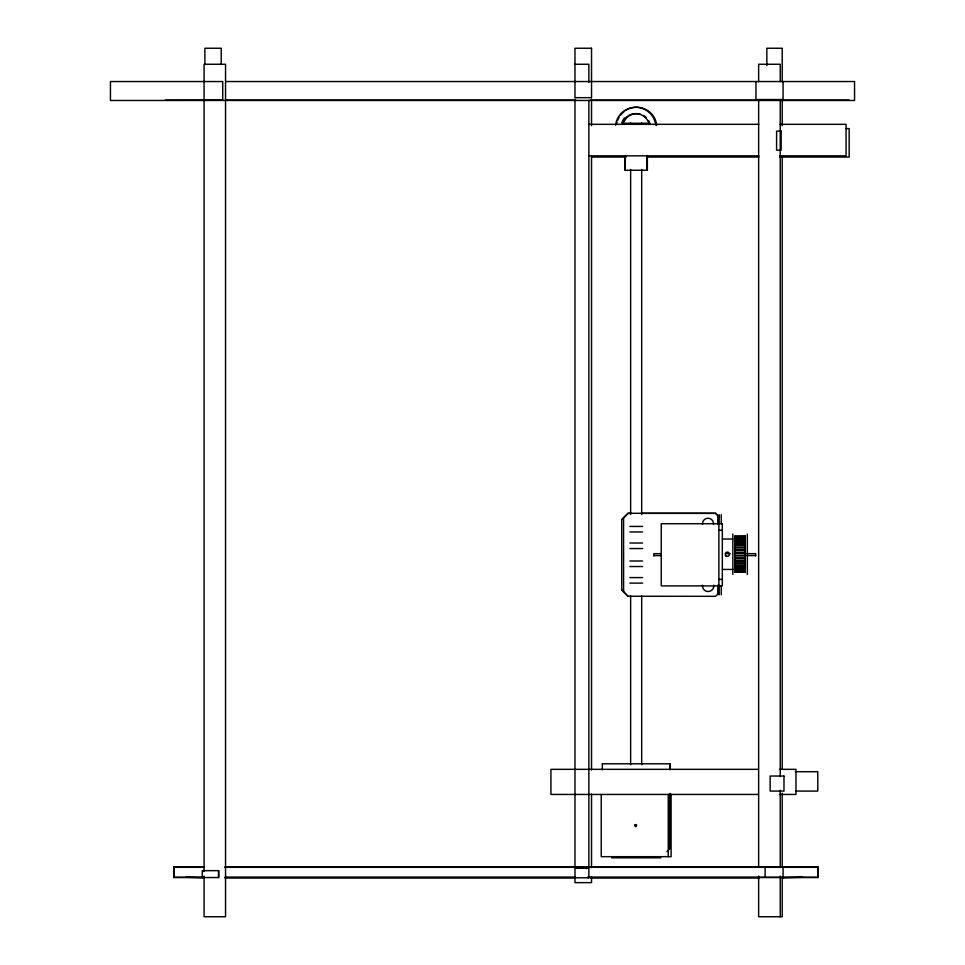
<?xml version="1.0" encoding="UTF-8"?>
<svg xmlns="http://www.w3.org/2000/svg" width="965" height="965" viewBox="0 0 965 965"><rect width="100%" height="100%" fill="white"/><g stroke="black" fill="none" stroke-linecap="round" stroke-linejoin="round"><path stroke-width="1.45" d="M621.713 519.689L628.034 513.368L631.001 513.368M719.178 592.691L715.632 596.322L628.034 596.249L621.713 589.929M666.899 851.637L670.072 848.537L670.072 793.532L670 848.537M574.971 64.257L588.867 64.257L588.867 82.278M225.545 81.542L854.556 81.542L854.556 100.469L110.444 100.469L110.444 81.542L222.722 81.542L222.722 99.998L165.196 100.095M783.073 99.54L755.957 99.54L755.957 81.579M225.364 100.095L575.816 100.095M590.857 100.095L759.31 100.095M849.164 100.095L782.217 100.095L782.217 125.715M624.97 123.243L647.358 123.243M588.867 124.328L758.828 124.328M779.889 124.328L846.064 124.328L846.064 155.847L779.889 155.847M846.148 128.586L849.164 128.586L849.164 157.066L779.865 157.066M588.867 155.847L758.828 155.847M591.533 157.066L626.188 157.066M647.274 157.066L758.767 157.066M641.158 513.368L715.632 513.368L719.178 516.926L715.632 513.296L628.034 513.296L621.713 519.616L621.713 590.001L628.034 596.322M629.868 526.432L642.594 526.432M718.877 530.219L722.327 530.219M629.868 531.956L642.594 531.956M734.908 536.166L745.282 536.166M734.908 536.431L745.282 536.311M734.908 536.854L745.282 536.854M734.908 537.083L745.282 537.083M734.908 537.782L745.282 537.782M734.908 538.12L745.282 538.12M722.471 539.013L732.845 539.013M734.908 539.085L745.282 539.085M734.908 539.519L745.282 539.519M734.908 540.714L745.282 540.714M734.908 541.256L745.282 541.256M734.908 542.656L745.282 542.656M629.868 543.018L642.594 543.018M734.908 543.271L745.282 543.271M734.908 544.851L745.282 544.851M734.908 545.539L745.282 545.539M734.908 547.264L745.282 547.264M734.908 547.987L745.282 547.987M629.868 548.554L642.594 548.554M734.908 549.821L745.282 549.821M734.908 550.593L745.282 550.593M734.908 552.475L745.282 552.475M734.908 553.271L745.282 553.271M661.375 553.657L653.896 553.657L653.896 555.973M725.728 553.657L730.216 553.657M746.669 553.657L755.655 553.657L755.655 555.973M734.908 555.177L745.282 555.177M653.896 555.587L661.339 555.587M746.958 555.587L755.655 555.587M734.908 555.961L745.282 555.961M726.464 556.262L728.153 556.262L729.359 555.068L729.359 553.379L728.153 552.173L726.464 552.173L725.27 553.379L725.27 555.068L726.464 556.262L725.499 555.297M734.908 557.854L745.282 557.854M734.908 558.626L745.282 558.626M734.908 560.448L745.282 560.448M629.868 560.991L642.594 560.991M734.908 561.184L745.282 561.184M734.908 562.909L745.282 562.909M734.908 563.596L745.282 563.596M734.908 565.176L745.282 565.176M734.908 565.792L745.282 565.792M629.868 566.527L642.594 566.527M734.908 567.191L745.282 567.191M734.908 567.722L745.282 567.722M734.908 568.916L745.282 568.916M734.908 569.362L745.282 569.362M722.471 569.434L732.845 569.434M734.908 570.315L745.282 570.315M734.908 570.665L745.282 570.665M734.908 571.364L745.282 571.364M734.908 571.594L745.282 571.594M734.908 572.281L745.282 572.281M629.868 577.589L642.594 577.589M718.877 579.41L722.327 579.41M629.868 583.113L642.594 583.113M719.178 585.876L721.253 585.876L721.253 594.862M602.244 763.798L670.072 763.798L670.072 769.744L670 763.798M758.454 769.334L550.919 769.334L550.919 794.448L758.454 794.448M779.467 769.334L795.98 769.334L795.98 794.448L779.467 794.448M795.293 771.711L817.777 771.711L817.777 791.071L795.727 791.071M611.533 857.813L660.796 857.813M203.965 866.98L173.772 866.98L173.772 877.535L218.802 877.535L218.802 870.659L202.264 870.659L202.264 877.535M225.002 866.98L817.982 866.98L817.982 877.535L587.432 877.535M173.772 867.306L203.868 867.306M224.929 867.306L817.922 867.306M173.772 877.269L203.868 877.269M224.929 877.269L575.514 877.269M587.552 877.269L817.922 877.269M224.749 877.535L575.466 877.535M203.953 877.788L185.931 877.269M224.99 877.788L588.867 877.788L588.867 868.235L574.971 868.235L574.971 882.637L591.533 882.637L591.533 876.63M590.363 877.788L759.359 877.788M817.922 866.98L817.922 877.535M802.711 877.269L782.217 877.788L782.217 916.75L758.647 916.75L758.647 876.087M783.073 81.542L783.073 100.469M783.073 866.98L783.073 877.788M782.217 81.579L782.217 48.25L766.837 48.25L766.837 65.644M782.217 157.355L782.217 769.117M782.217 793.23L782.217 867.065M780.227 81.639L780.227 64.257L758.647 64.257L758.647 81.639M780.227 100.469L780.227 776.692M780.227 790.239L780.227 867.053M780.227 876.087L780.227 916.75M765.1 867.306L765.1 877.269M758.647 100.469L758.647 867.053M747.356 534.031L747.356 574.416M745.282 536.094L745.282 572.354M734.908 536.094L734.908 572.354M732.845 534.031L732.845 574.416M721.253 514.671L721.253 523.657M719.178 514.671L719.178 524.284M719.178 585.26L719.178 594.862M718.877 523.706L718.877 585.912M717.803 515.467L717.803 524.369M717.803 585.176L717.803 594.078M671.097 794.448L671.097 856.667L601.231 856.667L601.231 794.448M668.263 794.448L668.263 856.667M647.358 155.558L647.358 170.25L624.97 170.25L624.97 155.558M647.081 155.558L647.081 170.25M641.689 169.442L641.689 514.574M641.689 595.948L641.689 764.75M630.627 169.442L630.627 514.574M630.627 595.948L630.627 764.75M625.236 155.558L625.236 170.25M623.583 517.735L623.583 591.81M602.329 763.798L602.329 769.744M591.533 99.178L591.533 125.643M591.533 156.463L591.533 769.986M591.533 794.074L591.533 867.619M588.867 100.3L588.867 866.727M574.971 99.178L574.971 866.751M221.202 64.546L221.202 48.25L204.87 48.25L204.87 64.546M218.488 870.659L218.488 877.535M204.085 871.564L204.085 64.257L225.545 64.257L225.545 916.75L204.085 916.75L204.085 876.087M173.845 866.98L173.845 877.535M615.61 125.209A20.205 20.205 0 0 1 655.766 125.209M622.328 123.894A13.824 13.824 0 0 1 649.047 123.894M641.822 123.243A5.525 5.525 0 0 1 641.725 124.316M630.869 124.316A5.525 5.525 0 0 1 630.76 123.243M616.937 122.977A20.205 20.205 0 0 1 617.118 122.241M617.829 120.082A20.205 20.205 0 0 1 618.119 119.383M618.77 118.032A20.205 20.205 0 0 1 619.132 117.368M620.374 115.474A20.205 20.205 0 0 1 620.833 114.871M621.315 114.292A20.205 20.205 0 0 1 621.822 113.725M622.353 113.182A20.205 20.205 0 0 1 624.632 111.204M625.887 110.36A20.205 20.205 0 0 1 626.526 109.974M627.19 109.6A20.205 20.205 0 0 1 628.553 108.948M629.252 108.659A20.205 20.205 0 0 1 656.719 125.209M621.846 122.664A15.549 15.549 0 0 1 622.208 121.638M622.654 120.649A15.549 15.549 0 0 1 623.161 119.696M623.74 118.767A15.549 15.549 0 0 1 624.379 117.887M623.281 123.894A13.824 13.824 0 0 1 640.217 114.111M643.546 115.498A13.824 13.824 0 0 1 646.417 117.694M648.613 120.553A13.824 13.824 0 0 1 649.988 123.894M641.556 123.243A5.525 5.525 0 0 1 641.448 124.316M630.603 124.316A5.525 5.525 0 0 1 630.495 123.243M702.52 524.453A5.525 5.525 0 0 1 708.008 518.229A5.525 5.525 0 0 1 713.497 524.453M713.75 585.164A5.669 5.669 0 0 1 708.117 591.545A5.669 5.669 0 0 1 702.496 585.164M634.668 825.196C635.826 829.695 638.287 822.264 634.668 825.196M591.533 48.25L574.971 48.25L574.971 97.67L591.533 97.67L591.533 48.25M781.143 131.131L776.584 131.131L776.584 150.214L781.143 150.214L781.143 131.131M722.327 523.706L661.254 523.706L661.254 585.912L722.327 585.912L722.327 523.706M745.282 572.016L734.908 572.016L745.282 572.136M783.978 776.029L770.154 776.029L770.154 791.071L783.978 791.071L783.978 776.029"/></g></svg>
